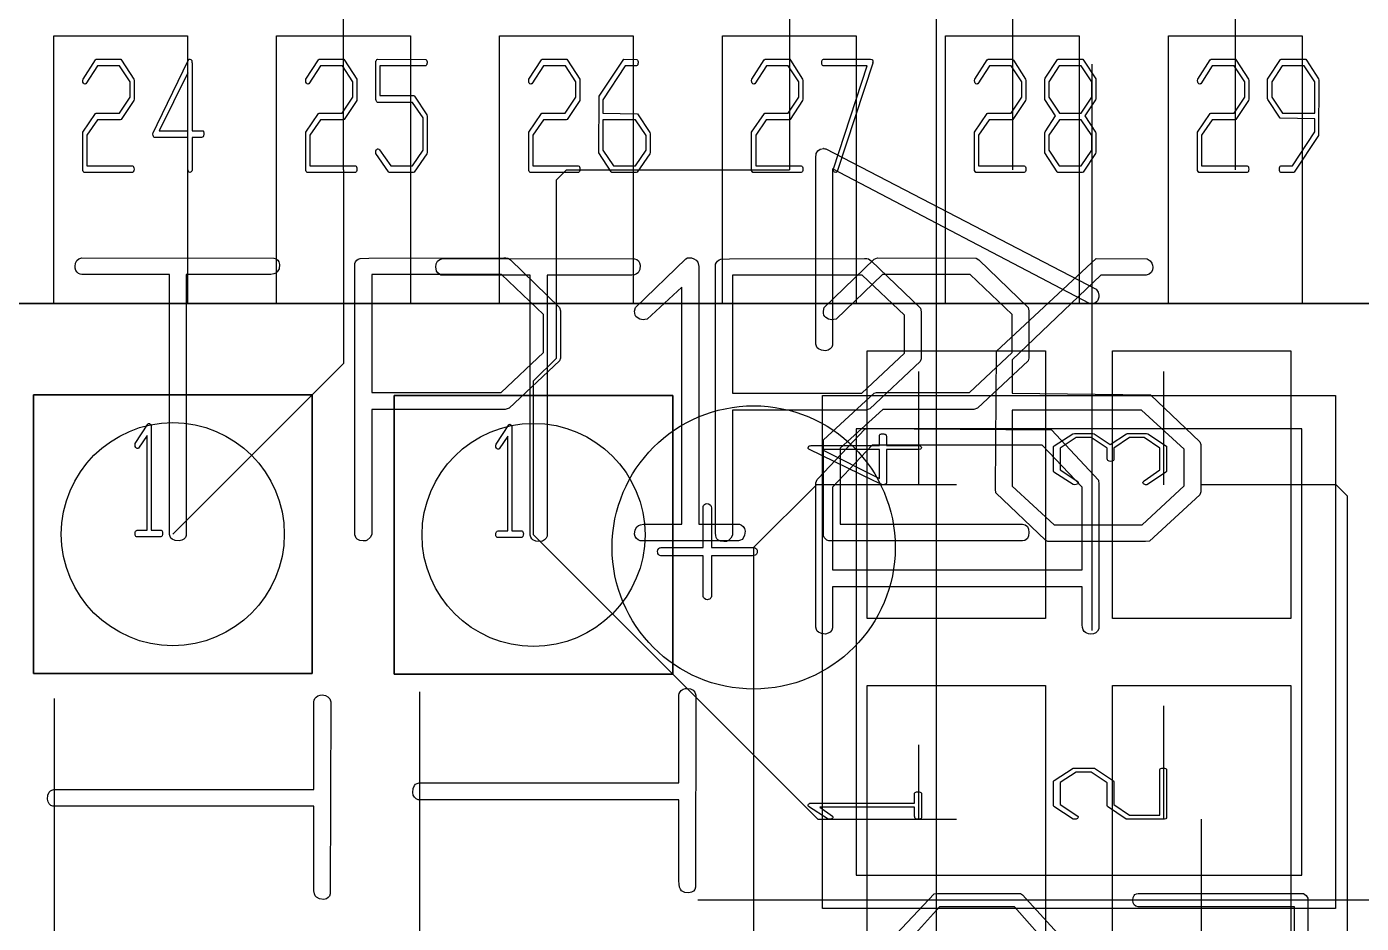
# Model space of a CAD drawing. Header units: inches. Extents: x -1 to 1.1, y -1.12 to 1.07.
# Drawn here: x -0.5552 to -0.3195, y -0.5003 to -0.342 of the extents above; entities that cross this region are included whole.
import ezdxf

# ---------------------------------------------------------------- set-up
doc = ezdxf.new("R2010")
doc.units = ezdxf.units.IN
doc.header["$MEASUREMENT"] = 0
doc.linetypes.add('CENTERX2', pattern=[0.8, 0.5, -0.1, 0.1, -0.1])

msp = doc.modelspace()

# ---------------------------------------------------------------- linework, layer by layer
at = {"color": 7, "linetype": 'Continuous'}
for p, q in [((-0.39453, -0.90116), (-0.39453, -0.20167)), ((-0.49922, -0.36727), (-0.49922, -0.25824)), ((-0.42048, -0.31571), (-0.42048, -0.36727)), ((-0.38111, -0.32196), (-0.38111, -0.36727)), ((-0.34174, -0.32159), (-0.34174, -0.36727)), ((-0.5504, -0.39089), (-0.5504, -0.34365)), ((-0.5504, -0.34365), (-0.52678, -0.34365)), ((-0.52678, -0.34365), (-0.52678, -0.39089)), ((-0.51103, -0.39089), (-0.51103, -0.34365)), ((-0.51103, -0.34365), (-0.48741, -0.34365)), ((-0.48741, -0.34365), (-0.48741, -0.39089)), ((-0.47166, -0.39089), (-0.47166, -0.34365)), ((-0.47166, -0.34365), (-0.44804, -0.34365)), ((-0.44804, -0.34365), (-0.44804, -0.39089)), ((-0.43229, -0.39089), (-0.43229, -0.34365)), ((-0.43229, -0.34365), (-0.40867, -0.34365)), ((-0.40867, -0.34365), (-0.40867, -0.39089)), ((-0.39292, -0.39089), (-0.39292, -0.34365)), ((-0.39292, -0.34365), (-0.3693, -0.34365)), ((-0.3693, -0.34365), (-0.3693, -0.39089)), ((-0.35355, -0.39089), (-0.35355, -0.34365)), ((-0.35355, -0.34365), (-0.32993, -0.34365)), ((-0.32993, -0.34365), (-0.32993, -0.39089)), ((-0.49922, -0.36727), (-0.49922, -0.40146)), ((-0.46163, -0.36905), (-0.45985, -0.36727)), ((-0.45985, -0.36727), (-0.42048, -0.36727)), ((-0.46163, -0.40053), (-0.46163, -0.36905)), ((-0.14489, -0.39089), (-0.93229, -0.39089)), ((-0.93229, -0.39089), (-0.14489, -0.39089)), ((-0.93229, -0.39089), (-0.14489, -0.39089)), ((-0.52678, -0.39089), (-0.5504, -0.39089)), ((-0.48741, -0.39089), (-0.51103, -0.39089)), ((-0.44804, -0.39089), (-0.47166, -0.39089)), ((-0.40867, -0.39089), (-0.43229, -0.39089)), ((-0.3693, -0.39089), (-0.39292, -0.39089)), ((-0.32993, -0.39089), (-0.35355, -0.39089)), ((-0.46566, -0.40456), (-0.46163, -0.40053)), ((-0.40673, -0.44649), (-0.40673, -0.39925)), ((-0.40673, -0.39925), (-0.37523, -0.39925)), ((-0.37523, -0.39925), (-0.37523, -0.44649)), ((-0.36343, -0.44649), (-0.36343, -0.39925)), ((-0.36343, -0.39925), (-0.33193, -0.39925)), ((-0.33193, -0.39925), (-0.33193, -0.44649)), ((-0.49922, -0.40146), (-0.52936, -0.4316)), ((-0.46566, -0.43173), (-0.46566, -0.40456)), ((-0.50475, -0.40699), (-0.55397, -0.40699)), ((-0.55397, -0.40699), (-0.55397, -0.45621)), ((-0.50475, -0.40699), (-0.55397, -0.40699)), ((-0.55397, -0.40699), (-0.55397, -0.45621)), ((-0.55397, -0.45621), (-0.55397, -0.40699)), ((-0.55397, -0.40699), (-0.50475, -0.40699)), ((-0.50475, -0.45621), (-0.50475, -0.40699)), ((-0.50475, -0.45621), (-0.50475, -0.40699)), ((-0.50475, -0.40699), (-0.50475, -0.45621)), ((-0.44105, -0.40712), (-0.49027, -0.40712)), ((-0.49027, -0.40712), (-0.49027, -0.45634)), ((-0.44105, -0.40712), (-0.49027, -0.40712)), ((-0.49027, -0.40712), (-0.49027, -0.45634)), ((-0.49027, -0.45634), (-0.49027, -0.40712)), ((-0.49027, -0.40712), (-0.44105, -0.40712)), ((-0.44105, -0.45634), (-0.44105, -0.40712)), ((-0.44105, -0.45634), (-0.44105, -0.40712)), ((-0.44105, -0.40712), (-0.44105, -0.45634)), ((-0.41461, -0.49768), (-0.41461, -0.40712)), ((-0.41461, -0.40712), (-0.32405, -0.40712)), ((-0.32405, -0.40712), (-0.32405, -0.49768)), ((-0.32996, -0.41303), (-0.4087, -0.41303)), ((-0.4087, -0.41303), (-0.4087, -0.49177)), ((-0.32996, -0.41303), (-0.4087, -0.41303)), ((-0.4087, -0.41303), (-0.4087, -0.49177)), ((-0.32996, -0.49177), (-0.32996, -0.41303)), ((-0.32996, -0.49177), (-0.32996, -0.41303)), ((-0.41572, -0.42287), (-0.42679, -0.43394)), ((-0.39098, -0.42287), (-0.41572, -0.42287)), ((-0.32393, -0.42287), (-0.34768, -0.42287)), ((-0.32192, -0.42488), (-0.32393, -0.42287)), ((-0.32192, -0.51978), (-0.32192, -0.42488)), ((-0.46566, -0.43173), (-0.41546, -0.48193)), ((-0.42679, -0.43394), (-0.42679, -0.7683)), ((-0.37523, -0.44649), (-0.40673, -0.44649)), ((-0.33193, -0.44649), (-0.36343, -0.44649)), ((-0.55397, -0.45621), (-0.50475, -0.45621)), ((-0.55397, -0.45621), (-0.50475, -0.45621)), ((-0.50475, -0.45621), (-0.55397, -0.45621)), ((-0.49027, -0.45634), (-0.44105, -0.45634)), ((-0.49027, -0.45634), (-0.44105, -0.45634)), ((-0.44105, -0.45634), (-0.49027, -0.45634)), ((-0.40673, -0.50555), (-0.40673, -0.45831)), ((-0.40673, -0.45831), (-0.37523, -0.45831)), ((-0.37523, -0.45831), (-0.37523, -0.50555)), ((-0.36343, -0.50555), (-0.36343, -0.45831)), ((-0.36343, -0.45831), (-0.33193, -0.45831)), ((-0.33193, -0.45831), (-0.33193, -0.50555)), ((-0.41546, -0.48193), (-0.39098, -0.48193)), ((-0.34768, -0.51725), (-0.34768, -0.48193)), ((-0.4087, -0.49177), (-0.32996, -0.49177)), ((-0.4087, -0.49177), (-0.32996, -0.49177)), ((-0.32405, -0.49768), (-0.41461, -0.49768))]:
    msp.add_line(p, q, dxfattribs=at)
at = {"color": 7, "linetype": 'CENTERX2'}
for p, q in [((-0.36702, -0.44863), (-0.36702, -0.34863)), ((-0.39765, -0.42287), (-0.39765, -0.40287)), ((-0.35435, -0.42287), (-0.35435, -0.40287)), ((-0.48581, -0.45942), (-0.48581, -0.60942)), ((-0.55029, -0.46059), (-0.55029, -0.6434)), ((-0.35435, -0.48193), (-0.35435, -0.46193)), ((-0.39765, -0.48193), (-0.39765, -0.46881)), ((-0.28665, -0.49621), (-0.43665, -0.49621))]:
    msp.add_line(p, q, dxfattribs=at)
at = {"color": 7, "linetype": 'Continuous', "flags": 128}
for points in [[(-0.53841, -0.34791), (-0.53625, -0.35126), (-0.53625, -0.35126), (-0.53621, -0.35151), (-0.53621, -0.35151), (-0.53621, -0.35483), (-0.53621, -0.35483), (-0.53625, -0.35503), (-0.53625, -0.35503), (-0.53848, -0.35838), (-0.53848, -0.35838), (-0.53865, -0.35846), (-0.53865, -0.35846), (-0.54267, -0.35846), (-0.54267, -0.35846), (-0.54454, -0.36119), (-0.54454, -0.36119), (-0.54454, -0.36656), (-0.54454, -0.36656), (-0.5365, -0.36656), (-0.5365, -0.36656), (-0.53637, -0.36662), (-0.53628, -0.36673), (-0.53623, -0.36691), (-0.53621, -0.36715), (-0.53621, -0.36715), (-0.53623, -0.36739), (-0.53628, -0.36758), (-0.53633, -0.36765), (-0.5364, -0.36771), (-0.53649, -0.36774), (-0.5366, -0.36775), (-0.5366, -0.36775), (-0.54502, -0.36775), (-0.54502, -0.36775), (-0.54517, -0.3676), (-0.54526, -0.3674), (-0.54526, -0.3674), (-0.54526, -0.36686), (-0.54526, -0.36686), (-0.54526, -0.36061), (-0.54526, -0.36061), (-0.54301, -0.35732), (-0.54301, -0.35732), (-0.54291, -0.35727), (-0.54291, -0.35727), (-0.5388, -0.35727), (-0.5388, -0.35727), (-0.53692, -0.35444), (-0.53692, -0.35444), (-0.53692, -0.35177), (-0.53692, -0.35177), (-0.53878, -0.34894), (-0.53878, -0.34894), (-0.54265, -0.34894), (-0.54265, -0.34894), (-0.5447, -0.35208), (-0.5447, -0.35208), (-0.5448, -0.35212), (-0.54488, -0.35214), (-0.54488, -0.35214), (-0.54503, -0.3521), (-0.54515, -0.35198), (-0.54523, -0.35179), (-0.54526, -0.35153), (-0.54526, -0.35153), (-0.54522, -0.35127), (-0.54522, -0.35127), (-0.54302, -0.34786), (-0.54302, -0.34786), (-0.54287, -0.34775), (-0.54287, -0.34775), (-0.53854, -0.34777), (-0.53854, -0.34777), (-0.53841, -0.34791)], [(-0.52607, -0.3479), (-0.52603, -0.34799), (-0.52599, -0.34811), (-0.52598, -0.34827), (-0.52597, -0.34845), (-0.52597, -0.34845), (-0.52597, -0.36037), (-0.52597, -0.36037), (-0.5241, -0.36037), (-0.5241, -0.36037), (-0.52403, -0.36041), (-0.52397, -0.36048), (-0.52392, -0.36058), (-0.52389, -0.36071), (-0.52389, -0.36071), (-0.52389, -0.36092), (-0.52391, -0.36109), (-0.52393, -0.36124), (-0.52397, -0.36135), (-0.52402, -0.36144), (-0.5241, -0.3615), (-0.5242, -0.36154), (-0.52432, -0.36156), (-0.52432, -0.36156), (-0.52597, -0.36156), (-0.52597, -0.36156), (-0.52597, -0.36734), (-0.52597, -0.36734), (-0.52603, -0.36752), (-0.5261, -0.36765), (-0.52621, -0.36772), (-0.52633, -0.36775), (-0.52633, -0.36775), (-0.52648, -0.36771), (-0.5266, -0.36758), (-0.52666, -0.36738), (-0.52669, -0.3671), (-0.52669, -0.3671), (-0.52669, -0.36156), (-0.52669, -0.36156), (-0.53257, -0.36156), (-0.53257, -0.36156), (-0.5327, -0.3615), (-0.5328, -0.36138), (-0.53286, -0.36121), (-0.53288, -0.36098), (-0.53288, -0.36098), (-0.53287, -0.36084), (-0.53286, -0.36073), (-0.53286, -0.36073), (-0.53213, -0.35926), (-0.53213, -0.35926), (-0.52657, -0.34785), (-0.52657, -0.34785), (-0.52647, -0.34777), (-0.52634, -0.34775), (-0.52634, -0.34775), (-0.52618, -0.34778), (-0.52607, -0.3479)], [(-0.49904, -0.34791), (-0.49688, -0.35126), (-0.49688, -0.35126), (-0.49684, -0.35151), (-0.49684, -0.35151), (-0.49684, -0.35483), (-0.49684, -0.35483), (-0.49688, -0.35503), (-0.49688, -0.35503), (-0.49911, -0.35838), (-0.49911, -0.35838), (-0.49928, -0.35846), (-0.49928, -0.35846), (-0.5033, -0.35846), (-0.5033, -0.35846), (-0.50517, -0.36119), (-0.50517, -0.36119), (-0.50517, -0.36656), (-0.50517, -0.36656), (-0.49713, -0.36656), (-0.49713, -0.36656), (-0.497, -0.36662), (-0.49691, -0.36673), (-0.49686, -0.36691), (-0.49684, -0.36715), (-0.49684, -0.36715), (-0.49686, -0.36739), (-0.49691, -0.36758), (-0.49696, -0.36765), (-0.49703, -0.36771), (-0.49712, -0.36774), (-0.49723, -0.36775), (-0.49723, -0.36775), (-0.50565, -0.36775), (-0.50565, -0.36775), (-0.5058, -0.3676), (-0.50589, -0.3674), (-0.50589, -0.3674), (-0.50589, -0.36686), (-0.50589, -0.36686), (-0.50589, -0.36061), (-0.50589, -0.36061), (-0.50364, -0.35732), (-0.50364, -0.35732), (-0.50354, -0.35727), (-0.50354, -0.35727), (-0.49943, -0.35727), (-0.49943, -0.35727), (-0.49755, -0.35444), (-0.49755, -0.35444), (-0.49755, -0.35177), (-0.49755, -0.35177), (-0.49941, -0.34894), (-0.49941, -0.34894), (-0.50328, -0.34894), (-0.50328, -0.34894), (-0.50533, -0.35208), (-0.50533, -0.35208), (-0.50543, -0.35212), (-0.50551, -0.35214), (-0.50551, -0.35214), (-0.50566, -0.3521), (-0.50578, -0.35198), (-0.50586, -0.35179), (-0.50589, -0.35153), (-0.50589, -0.35153), (-0.50585, -0.35127), (-0.50585, -0.35127), (-0.50365, -0.34786), (-0.50365, -0.34786), (-0.5035, -0.34775), (-0.5035, -0.34775), (-0.49917, -0.34777), (-0.49917, -0.34777), (-0.49904, -0.34791)], [(-0.48469, -0.34778), (-0.4846, -0.34782), (-0.48454, -0.34792), (-0.48449, -0.34805), (-0.48446, -0.34823), (-0.48446, -0.34823), (-0.48446, -0.3484), (-0.48448, -0.34855), (-0.48451, -0.34867), (-0.48455, -0.34877), (-0.48461, -0.34884), (-0.4847, -0.3489), (-0.48483, -0.34893), (-0.48498, -0.34894), (-0.48498, -0.34894), (-0.49279, -0.34894), (-0.49279, -0.34894), (-0.49279, -0.35417), (-0.49279, -0.35417), (-0.4868, -0.35417), (-0.4868, -0.35417), (-0.48667, -0.35428), (-0.48667, -0.35428), (-0.4845, -0.35759), (-0.4845, -0.35759), (-0.48446, -0.35784), (-0.48446, -0.35784), (-0.48446, -0.36422), (-0.48446, -0.36422), (-0.48453, -0.36444), (-0.48453, -0.36444), (-0.48673, -0.36772), (-0.48673, -0.36772), (-0.48691, -0.36775), (-0.48691, -0.36775), (-0.4912, -0.36775), (-0.4912, -0.36775), (-0.4913, -0.36764), (-0.4913, -0.36764), (-0.49349, -0.36438), (-0.49349, -0.36438), (-0.4935, -0.36427), (-0.49351, -0.36411), (-0.49351, -0.36411), (-0.4935, -0.364), (-0.49349, -0.36393), (-0.49349, -0.36393), (-0.49343, -0.36378), (-0.49336, -0.36367), (-0.49326, -0.36359), (-0.49314, -0.36355), (-0.49314, -0.36355), (-0.49298, -0.36361), (-0.49284, -0.36376), (-0.49284, -0.36376), (-0.49089, -0.36656), (-0.49089, -0.36656), (-0.48703, -0.36656), (-0.48703, -0.36656), (-0.48517, -0.36379), (-0.48517, -0.36379), (-0.48517, -0.35813), (-0.48517, -0.35813), (-0.48703, -0.35537), (-0.48703, -0.35537), (-0.4932, -0.35537), (-0.4932, -0.35537), (-0.49328, -0.35534), (-0.49336, -0.35527), (-0.49342, -0.35518), (-0.49347, -0.35506), (-0.49347, -0.35506), (-0.49351, -0.35486), (-0.49351, -0.35486), (-0.49351, -0.34814), (-0.49351, -0.34814), (-0.49347, -0.34801), (-0.4934, -0.3479), (-0.49332, -0.34781), (-0.4932, -0.34775), (-0.4932, -0.34775), (-0.48469, -0.34778)], [(-0.45967, -0.34791), (-0.45751, -0.35126), (-0.45751, -0.35126), (-0.45747, -0.35151), (-0.45747, -0.35151), (-0.45747, -0.35483), (-0.45747, -0.35483), (-0.45751, -0.35503), (-0.45751, -0.35503), (-0.45974, -0.35838), (-0.45974, -0.35838), (-0.45991, -0.35846), (-0.45991, -0.35846), (-0.46393, -0.35846), (-0.46393, -0.35846), (-0.4658, -0.36119), (-0.4658, -0.36119), (-0.4658, -0.36656), (-0.4658, -0.36656), (-0.45776, -0.36656), (-0.45776, -0.36656), (-0.45763, -0.36662), (-0.45754, -0.36673), (-0.45749, -0.36691), (-0.45747, -0.36715), (-0.45747, -0.36715), (-0.45749, -0.36739), (-0.45754, -0.36758), (-0.45759, -0.36765), (-0.45766, -0.36771), (-0.45775, -0.36774), (-0.45786, -0.36775), (-0.45786, -0.36775), (-0.46628, -0.36775), (-0.46628, -0.36775), (-0.46643, -0.3676), (-0.46652, -0.3674), (-0.46652, -0.3674), (-0.46652, -0.36686), (-0.46652, -0.36686), (-0.46652, -0.36061), (-0.46652, -0.36061), (-0.46427, -0.35732), (-0.46427, -0.35732), (-0.46417, -0.35727), (-0.46417, -0.35727), (-0.46006, -0.35727), (-0.46006, -0.35727), (-0.45818, -0.35444), (-0.45818, -0.35444), (-0.45818, -0.35177), (-0.45818, -0.35177), (-0.46004, -0.34894), (-0.46004, -0.34894), (-0.46391, -0.34894), (-0.46391, -0.34894), (-0.46596, -0.35208), (-0.46596, -0.35208), (-0.46606, -0.35212), (-0.46614, -0.35214), (-0.46614, -0.35214), (-0.46629, -0.3521), (-0.46641, -0.35198), (-0.46649, -0.35179), (-0.46652, -0.35153), (-0.46652, -0.35153), (-0.46648, -0.35127), (-0.46648, -0.35127), (-0.46428, -0.34786), (-0.46428, -0.34786), (-0.46413, -0.34775), (-0.46413, -0.34775), (-0.4598, -0.34777), (-0.4598, -0.34777), (-0.45967, -0.34791)], [(-0.44745, -0.34778), (-0.44732, -0.34792), (-0.44724, -0.34807), (-0.44721, -0.34823), (-0.4472, -0.34837), (-0.4472, -0.34837), (-0.44722, -0.34859), (-0.44727, -0.34875), (-0.44736, -0.34887), (-0.44748, -0.34894), (-0.44748, -0.34894), (-0.44949, -0.34894), (-0.44949, -0.34894), (-0.45342, -0.35491), (-0.45342, -0.35491), (-0.45342, -0.35727), (-0.45342, -0.35727), (-0.44732, -0.35738), (-0.44732, -0.35738), (-0.44514, -0.36071), (-0.44514, -0.36071), (-0.44509, -0.3609), (-0.44509, -0.3609), (-0.44509, -0.36423), (-0.44509, -0.36423), (-0.44514, -0.36444), (-0.44514, -0.36444), (-0.44735, -0.36772), (-0.44735, -0.36772), (-0.44753, -0.36775), (-0.44753, -0.36775), (-0.45182, -0.36775), (-0.45182, -0.36775), (-0.45193, -0.36764), (-0.45193, -0.36764), (-0.45412, -0.3643), (-0.45412, -0.3643), (-0.45414, -0.36403), (-0.45414, -0.36403), (-0.45408, -0.35429), (-0.45408, -0.35429), (-0.44969, -0.34775), (-0.44969, -0.34775), (-0.44745, -0.34778)], [(-0.4203, -0.34791), (-0.41814, -0.35126), (-0.41814, -0.35126), (-0.4181, -0.35151), (-0.4181, -0.35151), (-0.4181, -0.35483), (-0.4181, -0.35483), (-0.41814, -0.35503), (-0.41814, -0.35503), (-0.42037, -0.35838), (-0.42037, -0.35838), (-0.42054, -0.35846), (-0.42054, -0.35846), (-0.42456, -0.35846), (-0.42456, -0.35846), (-0.42643, -0.36119), (-0.42643, -0.36119), (-0.42643, -0.36656), (-0.42643, -0.36656), (-0.41839, -0.36656), (-0.41839, -0.36656), (-0.41826, -0.36662), (-0.41817, -0.36673), (-0.41812, -0.36691), (-0.4181, -0.36715), (-0.4181, -0.36715), (-0.41812, -0.36739), (-0.41817, -0.36758), (-0.41822, -0.36765), (-0.41829, -0.36771), (-0.41838, -0.36774), (-0.41849, -0.36775), (-0.41849, -0.36775), (-0.42691, -0.36775), (-0.42691, -0.36775), (-0.42706, -0.3676), (-0.42715, -0.3674), (-0.42715, -0.3674), (-0.42715, -0.36686), (-0.42715, -0.36686), (-0.42715, -0.36061), (-0.42715, -0.36061), (-0.4249, -0.35732), (-0.4249, -0.35732), (-0.4248, -0.35727), (-0.4248, -0.35727), (-0.42069, -0.35727), (-0.42069, -0.35727), (-0.41881, -0.35444), (-0.41881, -0.35444), (-0.41881, -0.35177), (-0.41881, -0.35177), (-0.42067, -0.34894), (-0.42067, -0.34894), (-0.42454, -0.34894), (-0.42454, -0.34894), (-0.42659, -0.35208), (-0.42659, -0.35208), (-0.42669, -0.35212), (-0.42677, -0.35214), (-0.42677, -0.35214), (-0.42692, -0.3521), (-0.42704, -0.35198), (-0.42712, -0.35179), (-0.42715, -0.35153), (-0.42715, -0.35153), (-0.42711, -0.35127), (-0.42711, -0.35127), (-0.42491, -0.34786), (-0.42491, -0.34786), (-0.42476, -0.34775), (-0.42476, -0.34775), (-0.42043, -0.34777), (-0.42043, -0.34777), (-0.4203, -0.34791)], [(-0.40572, -0.34832), (-0.40572, -0.3483), (-0.40572, -0.34832), (-0.40573, -0.34837), (-0.40574, -0.34845), (-0.40574, -0.34845), (-0.41204, -0.36756), (-0.41204, -0.36756), (-0.41216, -0.3677), (-0.4123, -0.36775), (-0.4123, -0.36775), (-0.41249, -0.36771), (-0.41261, -0.36758), (-0.41261, -0.36758), (-0.41267, -0.36746), (-0.4127, -0.36727), (-0.4127, -0.36727), (-0.41269, -0.36717), (-0.41268, -0.36708), (-0.41268, -0.36708), (-0.40676, -0.34894), (-0.40676, -0.34894), (-0.41452, -0.34894), (-0.41452, -0.34894), (-0.41461, -0.34887), (-0.41468, -0.34877), (-0.41474, -0.34863), (-0.41477, -0.34844), (-0.41477, -0.34844), (-0.41475, -0.34816), (-0.41469, -0.34794), (-0.41464, -0.34785), (-0.41456, -0.34779), (-0.41447, -0.34776), (-0.41435, -0.34775), (-0.41435, -0.34775), (-0.41416, -0.34775), (-0.41416, -0.34775), (-0.40613, -0.34775), (-0.40613, -0.34775), (-0.40595, -0.34778), (-0.40582, -0.34789), (-0.40574, -0.34807), (-0.40572, -0.34832)], [(-0.38093, -0.34791), (-0.37877, -0.35126), (-0.37877, -0.35126), (-0.37873, -0.35151), (-0.37873, -0.35151), (-0.37873, -0.35483), (-0.37873, -0.35483), (-0.37877, -0.35503), (-0.37877, -0.35503), (-0.381, -0.35838), (-0.381, -0.35838), (-0.38117, -0.35846), (-0.38117, -0.35846), (-0.38519, -0.35846), (-0.38519, -0.35846), (-0.38706, -0.36119), (-0.38706, -0.36119), (-0.38706, -0.36656), (-0.38706, -0.36656), (-0.37902, -0.36656), (-0.37902, -0.36656), (-0.37889, -0.36662), (-0.3788, -0.36673), (-0.37875, -0.36691), (-0.37873, -0.36715), (-0.37873, -0.36715), (-0.37875, -0.36739), (-0.3788, -0.36758), (-0.37885, -0.36765), (-0.37892, -0.36771), (-0.37901, -0.36774), (-0.37912, -0.36775), (-0.37912, -0.36775), (-0.38754, -0.36775), (-0.38754, -0.36775), (-0.38769, -0.3676), (-0.38778, -0.3674), (-0.38778, -0.3674), (-0.38778, -0.36686), (-0.38778, -0.36686), (-0.38778, -0.36061), (-0.38778, -0.36061), (-0.38553, -0.35732), (-0.38553, -0.35732), (-0.38543, -0.35727), (-0.38543, -0.35727), (-0.38132, -0.35727), (-0.38132, -0.35727), (-0.37944, -0.35444), (-0.37944, -0.35444), (-0.37944, -0.35177), (-0.37944, -0.35177), (-0.3813, -0.34894), (-0.3813, -0.34894), (-0.38517, -0.34894), (-0.38517, -0.34894), (-0.38722, -0.35208), (-0.38722, -0.35208), (-0.38732, -0.35212), (-0.3874, -0.35214), (-0.3874, -0.35214), (-0.38755, -0.3521), (-0.38767, -0.35198), (-0.38775, -0.35179), (-0.38778, -0.35153), (-0.38778, -0.35153), (-0.38774, -0.35127), (-0.38774, -0.35127), (-0.38554, -0.34786), (-0.38554, -0.34786), (-0.38539, -0.34775), (-0.38539, -0.34775), (-0.38106, -0.34777), (-0.38106, -0.34777), (-0.38093, -0.34791)], [(-0.36855, -0.34791), (-0.36639, -0.35122), (-0.36639, -0.35122), (-0.36635, -0.35146), (-0.36635, -0.35146), (-0.36635, -0.35475), (-0.36635, -0.35475), (-0.3664, -0.35494), (-0.3664, -0.35494), (-0.3683, -0.35776), (-0.3683, -0.35776), (-0.3664, -0.36064), (-0.3664, -0.36064), (-0.36635, -0.36083), (-0.36635, -0.36083), (-0.36635, -0.36419), (-0.36635, -0.36419), (-0.3664, -0.36441), (-0.3664, -0.36441), (-0.36861, -0.36772), (-0.36861, -0.36772), (-0.36879, -0.36775), (-0.36879, -0.36775), (-0.37308, -0.36775), (-0.37308, -0.36775), (-0.37319, -0.36764), (-0.37319, -0.36764), (-0.37538, -0.3643), (-0.37538, -0.3643), (-0.3754, -0.36403), (-0.3754, -0.36403), (-0.3754, -0.36077), (-0.3754, -0.36077), (-0.37534, -0.36055), (-0.37534, -0.36055), (-0.37351, -0.35776), (-0.37351, -0.35776), (-0.37536, -0.35488), (-0.37536, -0.35488), (-0.3754, -0.35469), (-0.3754, -0.35469), (-0.3754, -0.35127), (-0.3754, -0.35127), (-0.37531, -0.35108), (-0.37531, -0.35108), (-0.37312, -0.3478), (-0.37312, -0.3478), (-0.37301, -0.34775), (-0.37301, -0.34775), (-0.36868, -0.34777), (-0.36868, -0.34777), (-0.36855, -0.34791)], [(-0.34156, -0.34791), (-0.3394, -0.35126), (-0.3394, -0.35126), (-0.33936, -0.35151), (-0.33936, -0.35151), (-0.33936, -0.35483), (-0.33936, -0.35483), (-0.3394, -0.35503), (-0.3394, -0.35503), (-0.34163, -0.35838), (-0.34163, -0.35838), (-0.3418, -0.35846), (-0.3418, -0.35846), (-0.34582, -0.35846), (-0.34582, -0.35846), (-0.34769, -0.36119), (-0.34769, -0.36119), (-0.34769, -0.36656), (-0.34769, -0.36656), (-0.33965, -0.36656), (-0.33965, -0.36656), (-0.33952, -0.36662), (-0.33943, -0.36673), (-0.33938, -0.36691), (-0.33936, -0.36715), (-0.33936, -0.36715), (-0.33938, -0.36739), (-0.33943, -0.36758), (-0.33948, -0.36765), (-0.33955, -0.36771), (-0.33964, -0.36774), (-0.33975, -0.36775), (-0.33975, -0.36775), (-0.34817, -0.36775), (-0.34817, -0.36775), (-0.34832, -0.3676), (-0.34841, -0.3674), (-0.34841, -0.3674), (-0.34841, -0.36686), (-0.34841, -0.36686), (-0.34841, -0.36061), (-0.34841, -0.36061), (-0.34616, -0.35732), (-0.34616, -0.35732), (-0.34606, -0.35727), (-0.34606, -0.35727), (-0.34195, -0.35727), (-0.34195, -0.35727), (-0.34007, -0.35444), (-0.34007, -0.35444), (-0.34007, -0.35177), (-0.34007, -0.35177), (-0.34193, -0.34894), (-0.34193, -0.34894), (-0.3458, -0.34894), (-0.3458, -0.34894), (-0.34785, -0.35208), (-0.34785, -0.35208), (-0.34795, -0.35212), (-0.34803, -0.35214), (-0.34803, -0.35214), (-0.34818, -0.3521), (-0.3483, -0.35198), (-0.34838, -0.35179), (-0.34841, -0.35153), (-0.34841, -0.35153), (-0.34837, -0.35127), (-0.34837, -0.35127), (-0.34617, -0.34786), (-0.34617, -0.34786), (-0.34602, -0.34775), (-0.34602, -0.34775), (-0.34169, -0.34777), (-0.34169, -0.34777), (-0.34156, -0.34791)], [(-0.32918, -0.34791), (-0.32702, -0.35122), (-0.32702, -0.35122), (-0.32698, -0.35146), (-0.32698, -0.35146), (-0.32703, -0.36123), (-0.32703, -0.36123), (-0.33134, -0.36772), (-0.33134, -0.36772), (-0.33146, -0.36775), (-0.33146, -0.36775), (-0.3337, -0.36775), (-0.3337, -0.36775), (-0.33382, -0.36768), (-0.33389, -0.36755), (-0.33394, -0.36738), (-0.33396, -0.36715), (-0.33396, -0.36715), (-0.33394, -0.36692), (-0.33388, -0.36675), (-0.33379, -0.36663), (-0.33367, -0.36656), (-0.33367, -0.36656), (-0.33165, -0.36656), (-0.33165, -0.36656), (-0.32769, -0.3606), (-0.32769, -0.3606), (-0.32769, -0.3583), (-0.32769, -0.3583), (-0.33379, -0.35819), (-0.33379, -0.35819), (-0.33599, -0.35486), (-0.33599, -0.35486), (-0.33603, -0.35467), (-0.33603, -0.35467), (-0.33603, -0.35127), (-0.33603, -0.35127), (-0.33596, -0.35108), (-0.33596, -0.35108), (-0.33375, -0.3478), (-0.33375, -0.3478), (-0.33364, -0.34775), (-0.33364, -0.34775), (-0.32931, -0.34777), (-0.32931, -0.34777), (-0.32918, -0.34791)], [(-0.53175, -0.36037), (-0.52669, -0.36037), (-0.52669, -0.36037), (-0.52669, -0.35018), (-0.52669, -0.35018), (-0.53175, -0.36037)], [(-0.36706, -0.35176), (-0.36893, -0.34894), (-0.36893, -0.34894), (-0.37282, -0.34894), (-0.37282, -0.34894), (-0.37468, -0.35176), (-0.37468, -0.35176), (-0.37468, -0.35445), (-0.37468, -0.35445), (-0.3728, -0.35727), (-0.3728, -0.35727), (-0.36894, -0.35727), (-0.36894, -0.35727), (-0.36706, -0.35445), (-0.36706, -0.35445), (-0.36706, -0.35176)], [(-0.32769, -0.35176), (-0.32956, -0.34894), (-0.32956, -0.34894), (-0.33345, -0.34894), (-0.33345, -0.34894), (-0.33531, -0.35176), (-0.33531, -0.35176), (-0.33531, -0.35444), (-0.33531, -0.35444), (-0.33343, -0.35726), (-0.33343, -0.35726), (-0.32769, -0.35726), (-0.32769, -0.35726), (-0.32769, -0.35176)], [(-0.4458, -0.36122), (-0.44768, -0.35846), (-0.44768, -0.35846), (-0.45342, -0.35846), (-0.45342, -0.35846), (-0.45342, -0.36382), (-0.45342, -0.36382), (-0.45156, -0.36656), (-0.45156, -0.36656), (-0.44767, -0.36656), (-0.44767, -0.36656), (-0.4458, -0.3638), (-0.4458, -0.3638), (-0.4458, -0.36122)], [(-0.36706, -0.36122), (-0.36894, -0.35846), (-0.36894, -0.35846), (-0.3728, -0.35846), (-0.3728, -0.35846), (-0.37468, -0.36119), (-0.37468, -0.36119), (-0.37468, -0.36382), (-0.37468, -0.36382), (-0.37282, -0.36656), (-0.37282, -0.36656), (-0.36893, -0.36656), (-0.36893, -0.36656), (-0.36706, -0.3638), (-0.36706, -0.3638), (-0.36706, -0.36122)], [(-0.4144, -0.36351), (-0.41443, -0.36351), (-0.41438, -0.36353), (-0.41425, -0.36355), (-0.41406, -0.36359), (-0.41406, -0.36359), (-0.3663, -0.38833), (-0.3663, -0.38833), (-0.36595, -0.38885), (-0.36583, -0.38939), (-0.36583, -0.38939), (-0.36585, -0.38978), (-0.36593, -0.39011), (-0.36606, -0.39038), (-0.36624, -0.39058), (-0.36624, -0.39058), (-0.36655, -0.39085), (-0.36702, -0.39094), (-0.36702, -0.39094), (-0.36727, -0.39092), (-0.36749, -0.39086), (-0.36749, -0.39086), (-0.41285, -0.36713), (-0.41285, -0.36713), (-0.41285, -0.39822), (-0.41285, -0.39822), (-0.41301, -0.39861), (-0.41327, -0.3989), (-0.41362, -0.39911), (-0.41409, -0.39923), (-0.41409, -0.39923), (-0.4148, -0.39914), (-0.41536, -0.39891), (-0.41557, -0.3987), (-0.41571, -0.39843), (-0.4158, -0.39805), (-0.41583, -0.3976), (-0.41583, -0.3976), (-0.41583, -0.39682), (-0.41583, -0.39682), (-0.41583, -0.36514), (-0.41583, -0.36514), (-0.41573, -0.36442), (-0.41547, -0.36392), (-0.41503, -0.36361), (-0.4144, -0.36351)], [(-0.51152, -0.38286), (-0.51113, -0.38299), (-0.51083, -0.38322), (-0.51063, -0.38355), (-0.51052, -0.384), (-0.51052, -0.384), (-0.51061, -0.38475), (-0.51091, -0.38531), (-0.51116, -0.38551), (-0.51154, -0.38566), (-0.51203, -0.38574), (-0.51266, -0.38577), (-0.51266, -0.38577), (-0.52698, -0.38577), (-0.52698, -0.38577), (-0.52698, -0.43184), (-0.52698, -0.43184), (-0.52714, -0.4322), (-0.5274, -0.43248), (-0.52775, -0.43268), (-0.52822, -0.43279), (-0.52822, -0.43279), (-0.52893, -0.43272), (-0.52949, -0.43248), (-0.52969, -0.43229), (-0.52983, -0.43202), (-0.52993, -0.43167), (-0.52996, -0.43123), (-0.52996, -0.43123), (-0.52996, -0.38577), (-0.52996, -0.38577), (-0.5454, -0.38577), (-0.5454, -0.38577), (-0.54571, -0.38572), (-0.54599, -0.38558), (-0.54625, -0.38536), (-0.54648, -0.38504), (-0.54648, -0.38504), (-0.54658, -0.38464), (-0.54662, -0.38432), (-0.54662, -0.38432), (-0.54655, -0.38373), (-0.54631, -0.38327), (-0.54593, -0.38297), (-0.5454, -0.38279), (-0.5454, -0.38279), (-0.51152, -0.38286)], [(-0.46975, -0.3832), (-0.46105, -0.39158), (-0.46105, -0.39158), (-0.46091, -0.3922), (-0.46091, -0.3922), (-0.46091, -0.40051), (-0.46091, -0.40051), (-0.46106, -0.40099), (-0.46106, -0.40099), (-0.46999, -0.40937), (-0.46999, -0.40937), (-0.47065, -0.40958), (-0.47065, -0.40958), (-0.49424, -0.40958), (-0.49424, -0.40958), (-0.49424, -0.43166), (-0.49424, -0.43166), (-0.4945, -0.4322), (-0.49502, -0.43266), (-0.49502, -0.43266), (-0.4953, -0.43275), (-0.49573, -0.43279), (-0.49573, -0.43279), (-0.49635, -0.43272), (-0.49683, -0.43248), (-0.49699, -0.4323), (-0.49711, -0.43204), (-0.49719, -0.4317), (-0.49722, -0.4313), (-0.49722, -0.4313), (-0.49722, -0.3838), (-0.49722, -0.3838), (-0.49708, -0.3835), (-0.49687, -0.38325), (-0.49661, -0.38306), (-0.49629, -0.38293), (-0.49629, -0.38293), (-0.49477, -0.38286), (-0.49477, -0.38286), (-0.47091, -0.38279), (-0.47091, -0.38279), (-0.47053, -0.38282), (-0.47022, -0.38289), (-0.46996, -0.38302), (-0.46975, -0.3832)], [(-0.44782, -0.38299), (-0.44743, -0.38312), (-0.44713, -0.38335), (-0.44693, -0.38368), (-0.44682, -0.38413), (-0.44682, -0.38413), (-0.44691, -0.38488), (-0.44721, -0.38544), (-0.44746, -0.38564), (-0.44784, -0.38579), (-0.44833, -0.38587), (-0.44896, -0.3859), (-0.44896, -0.3859), (-0.46328, -0.3859), (-0.46328, -0.3859), (-0.46328, -0.43197), (-0.46328, -0.43197), (-0.46344, -0.43233), (-0.4637, -0.43261), (-0.46405, -0.43281), (-0.46452, -0.43292), (-0.46452, -0.43292), (-0.46523, -0.43285), (-0.46579, -0.43261), (-0.46599, -0.43242), (-0.46613, -0.43215), (-0.46623, -0.4318), (-0.46626, -0.43136), (-0.46626, -0.43136), (-0.46626, -0.3859), (-0.46626, -0.3859), (-0.4817, -0.3859), (-0.4817, -0.3859), (-0.48201, -0.38585), (-0.48229, -0.38571), (-0.48255, -0.38549), (-0.48278, -0.38517), (-0.48278, -0.38517), (-0.48288, -0.38477), (-0.48292, -0.38445), (-0.48292, -0.38445), (-0.48285, -0.38386), (-0.48261, -0.3834), (-0.48223, -0.3831), (-0.4817, -0.38292), (-0.4817, -0.38292), (-0.44782, -0.38299)], [(-0.43664, -0.3836), (-0.4365, -0.38434), (-0.4365, -0.38434), (-0.4365, -0.42981), (-0.4365, -0.42981), (-0.42929, -0.42981), (-0.42929, -0.42981), (-0.42891, -0.43), (-0.42862, -0.43027), (-0.42841, -0.43061), (-0.4283, -0.43105), (-0.4283, -0.43105), (-0.42838, -0.43177), (-0.42863, -0.43233), (-0.42883, -0.43253), (-0.42911, -0.43267), (-0.42949, -0.43276), (-0.42995, -0.43279), (-0.42995, -0.43279), (-0.44681, -0.43279), (-0.44681, -0.43279), (-0.4472, -0.43261), (-0.44749, -0.43234), (-0.4477, -0.43201), (-0.44781, -0.43158), (-0.44781, -0.43158), (-0.44771, -0.43083), (-0.44741, -0.43028), (-0.44715, -0.43007), (-0.44677, -0.42993), (-0.44626, -0.42984), (-0.44564, -0.42981), (-0.44564, -0.42981), (-0.43948, -0.42981), (-0.43948, -0.42981), (-0.43948, -0.388), (-0.43948, -0.388), (-0.44559, -0.39363), (-0.44559, -0.39363), (-0.44598, -0.39373), (-0.44631, -0.39377), (-0.44631, -0.39377), (-0.44689, -0.39367), (-0.44738, -0.39338), (-0.44757, -0.39317), (-0.4477, -0.39291), (-0.44778, -0.39259), (-0.44781, -0.39224), (-0.44781, -0.39224), (-0.44767, -0.39161), (-0.44767, -0.39161), (-0.43879, -0.383), (-0.43879, -0.383), (-0.43845, -0.38284), (-0.43801, -0.38279), (-0.43801, -0.38279), (-0.43777, -0.38284), (-0.43736, -0.383), (-0.43693, -0.38325), (-0.43664, -0.3836)], [(-0.40605, -0.38333), (-0.39735, -0.39171), (-0.39735, -0.39171), (-0.39721, -0.39233), (-0.39721, -0.39233), (-0.39721, -0.40064), (-0.39721, -0.40064), (-0.39736, -0.40112), (-0.39736, -0.40112), (-0.40629, -0.4095), (-0.40629, -0.4095), (-0.40695, -0.40971), (-0.40695, -0.40971), (-0.43054, -0.40971), (-0.43054, -0.40971), (-0.43054, -0.43179), (-0.43054, -0.43179), (-0.4308, -0.43233), (-0.43132, -0.43279), (-0.43132, -0.43279), (-0.4316, -0.43288), (-0.43203, -0.43292), (-0.43203, -0.43292), (-0.43265, -0.43285), (-0.43313, -0.43261), (-0.43329, -0.43243), (-0.43341, -0.43217), (-0.43349, -0.43183), (-0.43352, -0.43143), (-0.43352, -0.43143), (-0.43352, -0.38393), (-0.43352, -0.38393), (-0.43338, -0.38363), (-0.43317, -0.38338), (-0.43291, -0.38319), (-0.43259, -0.38306), (-0.43259, -0.38306), (-0.43107, -0.38299), (-0.43107, -0.38299), (-0.40721, -0.38292), (-0.40721, -0.38292), (-0.40683, -0.38295), (-0.40652, -0.38302), (-0.40626, -0.38315), (-0.40605, -0.38333)], [(-0.38701, -0.3832), (-0.37831, -0.39158), (-0.37831, -0.39158), (-0.37817, -0.3922), (-0.37817, -0.3922), (-0.37817, -0.40051), (-0.37817, -0.40051), (-0.37832, -0.40099), (-0.37832, -0.40099), (-0.38726, -0.40937), (-0.38726, -0.40937), (-0.38791, -0.40958), (-0.38791, -0.40958), (-0.404, -0.40958), (-0.404, -0.40958), (-0.4115, -0.41641), (-0.4115, -0.41641), (-0.4115, -0.42981), (-0.4115, -0.42981), (-0.37932, -0.42981), (-0.37932, -0.42981), (-0.37882, -0.42996), (-0.37846, -0.43025), (-0.37824, -0.43071), (-0.37817, -0.4313), (-0.37817, -0.4313), (-0.37824, -0.43189), (-0.37846, -0.43237), (-0.37864, -0.43256), (-0.37892, -0.43269), (-0.37929, -0.43276), (-0.37976, -0.43279), (-0.37976, -0.43279), (-0.41354, -0.43279), (-0.41354, -0.43279), (-0.41387, -0.43263), (-0.41413, -0.43244), (-0.41434, -0.4322), (-0.41448, -0.43192), (-0.41448, -0.43192), (-0.41448, -0.43057), (-0.41448, -0.43057), (-0.41448, -0.41495), (-0.41448, -0.41495), (-0.40551, -0.40673), (-0.40551, -0.40673), (-0.40508, -0.4066), (-0.40508, -0.4066), (-0.38867, -0.4066), (-0.38867, -0.4066), (-0.38115, -0.39952), (-0.38115, -0.39952), (-0.38115, -0.39284), (-0.38115, -0.39284), (-0.38856, -0.38577), (-0.38856, -0.38577), (-0.40404, -0.38577), (-0.40404, -0.38577), (-0.41225, -0.39363), (-0.41225, -0.39363), (-0.41264, -0.39373), (-0.41296, -0.39377), (-0.41296, -0.39377), (-0.41356, -0.39367), (-0.41405, -0.39338), (-0.41424, -0.39317), (-0.41437, -0.39291), (-0.41445, -0.39259), (-0.41448, -0.39224), (-0.41448, -0.39224), (-0.41434, -0.39161), (-0.41434, -0.39161), (-0.40549, -0.38307), (-0.40549, -0.38307), (-0.40492, -0.38279), (-0.40492, -0.38279), (-0.38752, -0.38286), (-0.38752, -0.38286), (-0.38701, -0.3832)], [(-0.35731, -0.38299), (-0.35678, -0.38336), (-0.35648, -0.38374), (-0.35635, -0.38412), (-0.3563, -0.38448), (-0.3563, -0.38448), (-0.35638, -0.38502), (-0.35659, -0.38543), (-0.35695, -0.38573), (-0.35745, -0.3859), (-0.35745, -0.3859), (-0.36546, -0.3859), (-0.36546, -0.3859), (-0.38114, -0.40083), (-0.38114, -0.40083), (-0.38114, -0.40673), (-0.38114, -0.40673), (-0.35673, -0.407), (-0.35673, -0.407), (-0.34802, -0.41532), (-0.34802, -0.41532), (-0.3478, -0.4158), (-0.3478, -0.4158), (-0.3478, -0.42412), (-0.3478, -0.42412), (-0.34802, -0.42466), (-0.34802, -0.42466), (-0.35688, -0.43286), (-0.35688, -0.43286), (-0.3576, -0.43292), (-0.3576, -0.43292), (-0.37482, -0.43292), (-0.37482, -0.43292), (-0.37525, -0.43265), (-0.37525, -0.43265), (-0.38404, -0.42431), (-0.38404, -0.42431), (-0.38411, -0.42363), (-0.38411, -0.42363), (-0.3839, -0.39927), (-0.3839, -0.39927), (-0.36631, -0.38292), (-0.36631, -0.38292), (-0.35731, -0.38299)], [(-0.46388, -0.39283), (-0.47131, -0.38577), (-0.47131, -0.38577), (-0.49424, -0.38577), (-0.49424, -0.38577), (-0.49424, -0.4066), (-0.49424, -0.4066), (-0.47138, -0.4066), (-0.47138, -0.4066), (-0.46388, -0.39954), (-0.46388, -0.39954), (-0.46388, -0.39283)], [(-0.40018, -0.39296), (-0.40761, -0.3859), (-0.40761, -0.3859), (-0.43054, -0.3859), (-0.43054, -0.3859), (-0.43054, -0.40673), (-0.43054, -0.40673), (-0.40768, -0.40673), (-0.40768, -0.40673), (-0.40018, -0.39967), (-0.40018, -0.39967), (-0.40018, -0.39296)], [(-0.35078, -0.41661), (-0.35828, -0.40971), (-0.35828, -0.40971), (-0.38114, -0.40971), (-0.38114, -0.40971), (-0.38114, -0.42311), (-0.38114, -0.42311), (-0.37371, -0.42994), (-0.37371, -0.42994), (-0.35821, -0.42994), (-0.35821, -0.42994), (-0.35078, -0.42304), (-0.35078, -0.42304), (-0.35078, -0.41661)], [(-0.53321, -0.4124), (-0.53317, -0.4127), (-0.53317, -0.4127), (-0.53317, -0.43089), (-0.53317, -0.43089), (-0.5314, -0.43089), (-0.5314, -0.43089), (-0.53131, -0.43096), (-0.53124, -0.43107), (-0.53118, -0.43121), (-0.53116, -0.43138), (-0.53116, -0.43138), (-0.53118, -0.43167), (-0.53124, -0.43189), (-0.53129, -0.43197), (-0.53136, -0.43203), (-0.53145, -0.43207), (-0.53157, -0.43208), (-0.53157, -0.43208), (-0.53578, -0.43208), (-0.53578, -0.43208), (-0.53587, -0.43201), (-0.53594, -0.4319), (-0.536, -0.43176), (-0.53603, -0.43159), (-0.53603, -0.43159), (-0.536, -0.43129), (-0.53593, -0.43107), (-0.53586, -0.43099), (-0.53576, -0.43093), (-0.53563, -0.4309), (-0.53547, -0.43089), (-0.53547, -0.43089), (-0.53388, -0.43089), (-0.53388, -0.43089), (-0.53388, -0.41416), (-0.53388, -0.41416), (-0.53545, -0.41641), (-0.53545, -0.41641), (-0.53555, -0.41645), (-0.53564, -0.41647), (-0.53564, -0.41647), (-0.53579, -0.41643), (-0.53592, -0.41631), (-0.536, -0.41612), (-0.53603, -0.41586), (-0.53603, -0.41586), (-0.53599, -0.4156), (-0.53599, -0.4156), (-0.53375, -0.41216), (-0.53375, -0.41216), (-0.53366, -0.41209), (-0.53355, -0.41208), (-0.53355, -0.41208), (-0.53349, -0.41209), (-0.53339, -0.41216), (-0.53328, -0.41226), (-0.53321, -0.4124)], [(-0.46951, -0.41253), (-0.46947, -0.41283), (-0.46947, -0.41283), (-0.46947, -0.43102), (-0.46947, -0.43102), (-0.4677, -0.43102), (-0.4677, -0.43102), (-0.46761, -0.43109), (-0.46754, -0.4312), (-0.46748, -0.43134), (-0.46746, -0.43151), (-0.46746, -0.43151), (-0.46748, -0.4318), (-0.46754, -0.43202), (-0.46759, -0.4321), (-0.46766, -0.43216), (-0.46775, -0.4322), (-0.46787, -0.43221), (-0.46787, -0.43221), (-0.47208, -0.43221), (-0.47208, -0.43221), (-0.47217, -0.43214), (-0.47224, -0.43203), (-0.4723, -0.43189), (-0.47233, -0.43172), (-0.47233, -0.43172), (-0.4723, -0.43142), (-0.47223, -0.4312), (-0.47216, -0.43112), (-0.47206, -0.43106), (-0.47193, -0.43103), (-0.47177, -0.43102), (-0.47177, -0.43102), (-0.47018, -0.43102), (-0.47018, -0.43102), (-0.47018, -0.41429), (-0.47018, -0.41429), (-0.47175, -0.41654), (-0.47175, -0.41654), (-0.47185, -0.41658), (-0.47194, -0.4166), (-0.47194, -0.4166), (-0.47209, -0.41656), (-0.47222, -0.41644), (-0.4723, -0.41625), (-0.47233, -0.41599), (-0.47233, -0.41599), (-0.47229, -0.41573), (-0.47229, -0.41573), (-0.47005, -0.41229), (-0.47005, -0.41229), (-0.46996, -0.41222), (-0.46985, -0.41221), (-0.46985, -0.41221), (-0.46979, -0.41222), (-0.46969, -0.41229), (-0.46958, -0.41239), (-0.46951, -0.41253)], [(-0.41702, -0.41606), (-0.41693, -0.41602), (-0.41681, -0.41599), (-0.41665, -0.41597), (-0.41646, -0.41597), (-0.41646, -0.41597), (-0.40455, -0.41597), (-0.40455, -0.41597), (-0.40455, -0.4141), (-0.40455, -0.4141), (-0.40451, -0.41402), (-0.40443, -0.41396), (-0.40433, -0.41392), (-0.4042, -0.41388), (-0.4042, -0.41388), (-0.404, -0.41389), (-0.40383, -0.4139), (-0.40368, -0.41393), (-0.40357, -0.41396), (-0.40348, -0.41402), (-0.40341, -0.41409), (-0.40337, -0.41419), (-0.40336, -0.41432), (-0.40336, -0.41432), (-0.40336, -0.41597), (-0.40336, -0.41597), (-0.39757, -0.41597), (-0.39757, -0.41597), (-0.3974, -0.41602), (-0.39727, -0.4161), (-0.3972, -0.4162), (-0.39717, -0.41632), (-0.39717, -0.41632), (-0.39721, -0.41648), (-0.39733, -0.41659), (-0.39754, -0.41666), (-0.39782, -0.41668), (-0.39782, -0.41668), (-0.40336, -0.41668), (-0.40336, -0.41668), (-0.40336, -0.42256), (-0.40336, -0.42256), (-0.40342, -0.4227), (-0.40353, -0.42279), (-0.4037, -0.42285), (-0.40393, -0.42287), (-0.40393, -0.42287), (-0.40408, -0.42287), (-0.40418, -0.42285), (-0.40418, -0.42285), (-0.40566, -0.42213), (-0.40566, -0.42213), (-0.41706, -0.41657), (-0.41706, -0.41657), (-0.41714, -0.41646), (-0.41717, -0.41634), (-0.41717, -0.41634), (-0.41713, -0.41618), (-0.41702, -0.41606)], [(-0.41542, -0.42176), (-0.40714, -0.41306), (-0.40714, -0.41306), (-0.40653, -0.41292), (-0.40653, -0.41292), (-0.37417, -0.4132), (-0.37417, -0.4132), (-0.36589, -0.42205), (-0.36589, -0.42205), (-0.36583, -0.42277), (-0.36583, -0.42277), (-0.36583, -0.4483), (-0.36583, -0.4483), (-0.36605, -0.4487), (-0.36637, -0.44899), (-0.36679, -0.44917), (-0.36731, -0.44923), (-0.36731, -0.44923), (-0.36765, -0.4492), (-0.36794, -0.4491), (-0.3682, -0.44896), (-0.36841, -0.44876), (-0.36858, -0.44847), (-0.3687, -0.44809), (-0.36877, -0.44762), (-0.3688, -0.44705), (-0.3688, -0.44705), (-0.3688, -0.44089), (-0.3688, -0.44089), (-0.41285, -0.44089), (-0.41285, -0.44089), (-0.41285, -0.44815), (-0.41285, -0.44815), (-0.41301, -0.44856), (-0.41327, -0.44888), (-0.41362, -0.4491), (-0.41409, -0.44923), (-0.41409, -0.44923), (-0.4148, -0.44914), (-0.41536, -0.4489), (-0.41557, -0.4487), (-0.41571, -0.44841), (-0.4158, -0.44803), (-0.41583, -0.44757), (-0.41583, -0.44757), (-0.41583, -0.44678), (-0.41583, -0.44678), (-0.41583, -0.42291), (-0.41583, -0.42291), (-0.4158, -0.42254), (-0.41572, -0.42223), (-0.41559, -0.42197), (-0.41542, -0.42176)], [(-0.37371, -0.41602), (-0.3704, -0.41386), (-0.3704, -0.41386), (-0.37015, -0.41382), (-0.37015, -0.41382), (-0.36687, -0.41382), (-0.36687, -0.41382), (-0.36668, -0.41388), (-0.36668, -0.41388), (-0.36386, -0.41577), (-0.36386, -0.41577), (-0.36098, -0.41388), (-0.36098, -0.41388), (-0.36079, -0.41382), (-0.36079, -0.41382), (-0.35743, -0.41382), (-0.35743, -0.41382), (-0.35721, -0.41387), (-0.35721, -0.41387), (-0.3539, -0.41608), (-0.3539, -0.41608), (-0.35387, -0.41626), (-0.35387, -0.41626), (-0.35387, -0.42056), (-0.35387, -0.42056), (-0.35398, -0.42066), (-0.35398, -0.42066), (-0.35724, -0.42285), (-0.35724, -0.42285), (-0.35735, -0.42287), (-0.35751, -0.42287), (-0.35751, -0.42287), (-0.35762, -0.42287), (-0.35769, -0.42285), (-0.35769, -0.42285), (-0.35783, -0.4228), (-0.35794, -0.42272), (-0.35802, -0.42262), (-0.35806, -0.42251), (-0.35806, -0.42251), (-0.35801, -0.42234), (-0.35785, -0.4222), (-0.35785, -0.4222), (-0.35506, -0.42026), (-0.35506, -0.42026), (-0.35506, -0.41639), (-0.35506, -0.41639), (-0.35782, -0.41454), (-0.35782, -0.41454), (-0.3604, -0.41454), (-0.3604, -0.41454), (-0.36316, -0.41642), (-0.36316, -0.41642), (-0.36316, -0.41846), (-0.36316, -0.41846), (-0.36325, -0.41858), (-0.36338, -0.41867), (-0.36356, -0.41873), (-0.36378, -0.41875), (-0.36378, -0.41875), (-0.36402, -0.41871), (-0.36424, -0.41862), (-0.36424, -0.41862), (-0.36432, -0.4185), (-0.36435, -0.41831), (-0.36435, -0.41831), (-0.36435, -0.41642), (-0.36435, -0.41642), (-0.36718, -0.41454), (-0.36718, -0.41454), (-0.36985, -0.41454), (-0.36985, -0.41454), (-0.37268, -0.41639), (-0.37268, -0.41639), (-0.37268, -0.42026), (-0.37268, -0.42026), (-0.36954, -0.42231), (-0.36954, -0.42231), (-0.3695, -0.42241), (-0.36948, -0.42249), (-0.36948, -0.42249), (-0.36952, -0.42264), (-0.36963, -0.42276), (-0.36982, -0.42284), (-0.37009, -0.42287), (-0.37009, -0.42287), (-0.37034, -0.42283), (-0.37034, -0.42283), (-0.37376, -0.42063), (-0.37376, -0.42063), (-0.37387, -0.42049), (-0.37387, -0.42049), (-0.37384, -0.41615), (-0.37384, -0.41615), (-0.37371, -0.41602)], [(-0.40455, -0.42175), (-0.40455, -0.41668), (-0.40455, -0.41668), (-0.41473, -0.41668), (-0.41473, -0.41668), (-0.40455, -0.42175)], [(-0.40589, -0.41589), (-0.41285, -0.42333), (-0.41285, -0.42333), (-0.41285, -0.43792), (-0.41285, -0.43792), (-0.3688, -0.43792), (-0.3688, -0.43792), (-0.3688, -0.42333), (-0.3688, -0.42333), (-0.37582, -0.41589), (-0.37582, -0.41589), (-0.40589, -0.41589)], [(-0.43449, -0.4264), (-0.43437, -0.42653), (-0.4343, -0.42671), (-0.43424, -0.42695), (-0.43423, -0.42723), (-0.43423, -0.42723), (-0.43423, -0.43394), (-0.43423, -0.43394), (-0.42673, -0.43394), (-0.42673, -0.43394), (-0.42648, -0.43405), (-0.42631, -0.43421), (-0.4262, -0.43442), (-0.42617, -0.43468), (-0.42617, -0.43468), (-0.4262, -0.43492), (-0.42631, -0.43514), (-0.4264, -0.43524), (-0.42655, -0.43532), (-0.42674, -0.43539), (-0.42698, -0.43543), (-0.42698, -0.43543), (-0.43423, -0.43543), (-0.43423, -0.43543), (-0.43423, -0.4426), (-0.43423, -0.4426), (-0.4343, -0.44278), (-0.43439, -0.44292), (-0.43449, -0.44302), (-0.43459, -0.44308), (-0.4348, -0.44314), (-0.43499, -0.44317), (-0.43499, -0.44317), (-0.43522, -0.44312), (-0.43547, -0.44298), (-0.43565, -0.44279), (-0.43572, -0.4426), (-0.43572, -0.4426), (-0.43572, -0.43543), (-0.43572, -0.43543), (-0.4432, -0.43543), (-0.4432, -0.43543), (-0.44335, -0.43538), (-0.44348, -0.43529), (-0.44361, -0.43518), (-0.44372, -0.43503), (-0.44372, -0.43503), (-0.44374, -0.43488), (-0.44375, -0.43467), (-0.44375, -0.43467), (-0.4437, -0.43435), (-0.44355, -0.43412), (-0.44343, -0.43404), (-0.44329, -0.43399), (-0.44312, -0.43395), (-0.44292, -0.43394), (-0.44292, -0.43394), (-0.43572, -0.43394), (-0.43572, -0.43394), (-0.43572, -0.4267), (-0.43572, -0.4267), (-0.43564, -0.42651), (-0.4355, -0.42636), (-0.43531, -0.42626), (-0.43507, -0.4262), (-0.43507, -0.4262), (-0.43476, -0.42625), (-0.43449, -0.4264)], [(-0.43707, -0.49393), (-0.4372, -0.49432), (-0.43743, -0.4946), (-0.43776, -0.49482), (-0.43821, -0.49493), (-0.43821, -0.49493), (-0.43896, -0.49483), (-0.43952, -0.49454), (-0.43972, -0.49428), (-0.43987, -0.49391), (-0.43995, -0.4934), (-0.43998, -0.49279), (-0.43998, -0.49279), (-0.43998, -0.47847), (-0.43998, -0.47847), (-0.48605, -0.47847), (-0.48605, -0.47847), (-0.48641, -0.47831), (-0.48669, -0.47805), (-0.48689, -0.4777), (-0.487, -0.47723), (-0.487, -0.47723), (-0.48693, -0.47651), (-0.48669, -0.47597), (-0.4865, -0.47576), (-0.48623, -0.47561), (-0.48588, -0.47552), (-0.48544, -0.47549), (-0.48544, -0.47549), (-0.43998, -0.47549), (-0.43998, -0.47549), (-0.43998, -0.46004), (-0.43998, -0.46004), (-0.43993, -0.45974), (-0.43979, -0.45945), (-0.43957, -0.4592), (-0.43925, -0.45896), (-0.43925, -0.45896), (-0.43885, -0.45886), (-0.43853, -0.45882), (-0.43853, -0.45882), (-0.43794, -0.4589), (-0.43748, -0.45913), (-0.43718, -0.45951), (-0.437, -0.46004), (-0.437, -0.46004), (-0.43707, -0.49393)], [(-0.50155, -0.4951), (-0.50168, -0.49549), (-0.50191, -0.49577), (-0.50224, -0.49599), (-0.50269, -0.4961), (-0.50269, -0.4961), (-0.50344, -0.496), (-0.504, -0.49571), (-0.5042, -0.49545), (-0.50435, -0.49508), (-0.50443, -0.49457), (-0.50446, -0.49396), (-0.50446, -0.49396), (-0.50446, -0.47964), (-0.50446, -0.47964), (-0.55053, -0.47964), (-0.55053, -0.47964), (-0.55089, -0.47948), (-0.55117, -0.47922), (-0.55137, -0.47887), (-0.55148, -0.4784), (-0.55148, -0.4784), (-0.55141, -0.47768), (-0.55117, -0.47714), (-0.55098, -0.47693), (-0.55071, -0.47678), (-0.55036, -0.47669), (-0.54992, -0.47666), (-0.54992, -0.47666), (-0.50446, -0.47666), (-0.50446, -0.47666), (-0.50446, -0.46121), (-0.50446, -0.46121), (-0.50441, -0.46091), (-0.50427, -0.46062), (-0.50405, -0.46037), (-0.50373, -0.46013), (-0.50373, -0.46013), (-0.50333, -0.46003), (-0.50301, -0.45999), (-0.50301, -0.45999), (-0.50242, -0.46007), (-0.50196, -0.4603), (-0.50166, -0.46068), (-0.50148, -0.46121), (-0.50148, -0.46121), (-0.50155, -0.4951)], [(-0.37371, -0.47508), (-0.37035, -0.47292), (-0.37035, -0.47292), (-0.37011, -0.47288), (-0.37011, -0.47288), (-0.36678, -0.47288), (-0.36678, -0.47288), (-0.36659, -0.47292), (-0.36659, -0.47292), (-0.36324, -0.47516), (-0.36324, -0.47516), (-0.36316, -0.47532), (-0.36316, -0.47532), (-0.36316, -0.47934), (-0.36316, -0.47934), (-0.36042, -0.48122), (-0.36042, -0.48122), (-0.35506, -0.48122), (-0.35506, -0.48122), (-0.35506, -0.47317), (-0.35506, -0.47317), (-0.355, -0.47305), (-0.35488, -0.47295), (-0.3547, -0.4729), (-0.35447, -0.47288), (-0.35447, -0.47288), (-0.35423, -0.4729), (-0.35404, -0.47296), (-0.35397, -0.473), (-0.35391, -0.47307), (-0.35388, -0.47316), (-0.35387, -0.47328), (-0.35387, -0.47328), (-0.35387, -0.4817), (-0.35387, -0.4817), (-0.35401, -0.48184), (-0.35422, -0.48193), (-0.35422, -0.48193), (-0.35476, -0.48193), (-0.35476, -0.48193), (-0.36101, -0.48193), (-0.36101, -0.48193), (-0.36429, -0.47969), (-0.36429, -0.47969), (-0.36435, -0.47958), (-0.36435, -0.47958), (-0.36435, -0.47548), (-0.36435, -0.47548), (-0.36718, -0.4736), (-0.36718, -0.4736), (-0.36985, -0.4736), (-0.36985, -0.4736), (-0.37268, -0.47545), (-0.37268, -0.47545), (-0.37268, -0.47932), (-0.37268, -0.47932), (-0.36954, -0.48137), (-0.36954, -0.48137), (-0.3695, -0.48147), (-0.36948, -0.48155), (-0.36948, -0.48155), (-0.36952, -0.4817), (-0.36963, -0.48182), (-0.36982, -0.4819), (-0.37009, -0.48193), (-0.37009, -0.48193), (-0.37034, -0.48189), (-0.37034, -0.48189), (-0.37376, -0.47969), (-0.37376, -0.47969), (-0.37387, -0.47955), (-0.37387, -0.47955), (-0.37384, -0.47521), (-0.37384, -0.47521), (-0.37371, -0.47508)], [(-0.41685, -0.47911), (-0.41655, -0.47907), (-0.41655, -0.47907), (-0.39836, -0.47907), (-0.39836, -0.47907), (-0.39836, -0.47731), (-0.39836, -0.47731), (-0.39829, -0.47721), (-0.39818, -0.47714), (-0.39804, -0.47709), (-0.39787, -0.47706), (-0.39787, -0.47706), (-0.39758, -0.47708), (-0.39736, -0.47714), (-0.39728, -0.47719), (-0.39722, -0.47726), (-0.39718, -0.47735), (-0.39717, -0.47747), (-0.39717, -0.47747), (-0.39717, -0.48168), (-0.39717, -0.48168), (-0.39724, -0.48178), (-0.39735, -0.48185), (-0.39748, -0.4819), (-0.39765, -0.48193), (-0.39765, -0.48193), (-0.39796, -0.4819), (-0.39818, -0.48183), (-0.39826, -0.48176), (-0.39832, -0.48166), (-0.39835, -0.48153), (-0.39836, -0.48137), (-0.39836, -0.48137), (-0.39836, -0.47979), (-0.39836, -0.47979), (-0.41509, -0.47979), (-0.41509, -0.47979), (-0.41284, -0.48136), (-0.41284, -0.48136), (-0.4128, -0.48146), (-0.41278, -0.48154), (-0.41278, -0.48154), (-0.41282, -0.48169), (-0.41293, -0.48182), (-0.41312, -0.4819), (-0.41339, -0.48193), (-0.41339, -0.48193), (-0.41364, -0.48189), (-0.41364, -0.48189), (-0.41709, -0.47965), (-0.41709, -0.47965), (-0.41715, -0.47956), (-0.41717, -0.47945), (-0.41717, -0.47945), (-0.41715, -0.47939), (-0.41709, -0.47929), (-0.41699, -0.47918), (-0.41685, -0.47911)], [(-0.40248, -0.50316), (-0.39494, -0.49508), (-0.39494, -0.49508), (-0.39432, -0.49502), (-0.39432, -0.49502), (-0.37967, -0.49502), (-0.37967, -0.49502), (-0.37931, -0.49529), (-0.37931, -0.49529), (-0.37183, -0.50345)], [(-0.33129, -0.5112), (-0.33129, -0.4974), (-0.33129, -0.4974), (-0.35888, -0.4974), (-0.35888, -0.4974), (-0.35931, -0.49728), (-0.35961, -0.49705), (-0.3598, -0.49668), (-0.35986, -0.49621), (-0.35986, -0.49621), (-0.3598, -0.49574), (-0.35962, -0.49536), (-0.35946, -0.49521), (-0.35921, -0.4951), (-0.3589, -0.49504), (-0.35851, -0.49502), (-0.35851, -0.49502), (-0.32971, -0.49502), (-0.32971, -0.49502), (-0.3292, -0.49536), (-0.32891, -0.49588), (-0.32891, -0.49588), (-0.32891, -0.49719), (-0.32891, -0.49719), (-0.32891, -0.51246)], [(-0.37405, -0.50494), (-0.38072, -0.4974), (-0.38072, -0.4974), (-0.39399, -0.4974), (-0.39399, -0.4974), (-0.40034, -0.50446)]]:
    msp.add_lwpolyline(points, dxfattribs=at)
at = {"color": 7, "linetype": 'Continuous'}
for centre, radius in [((-0.42679, -0.43394), 0.025), ((-0.52936, -0.4316), 0.01969), ((-0.46566, -0.43173), 0.01969)]:
    msp.add_circle(centre, radius, dxfattribs=at)

doc.saveas('drawing.dxf')
